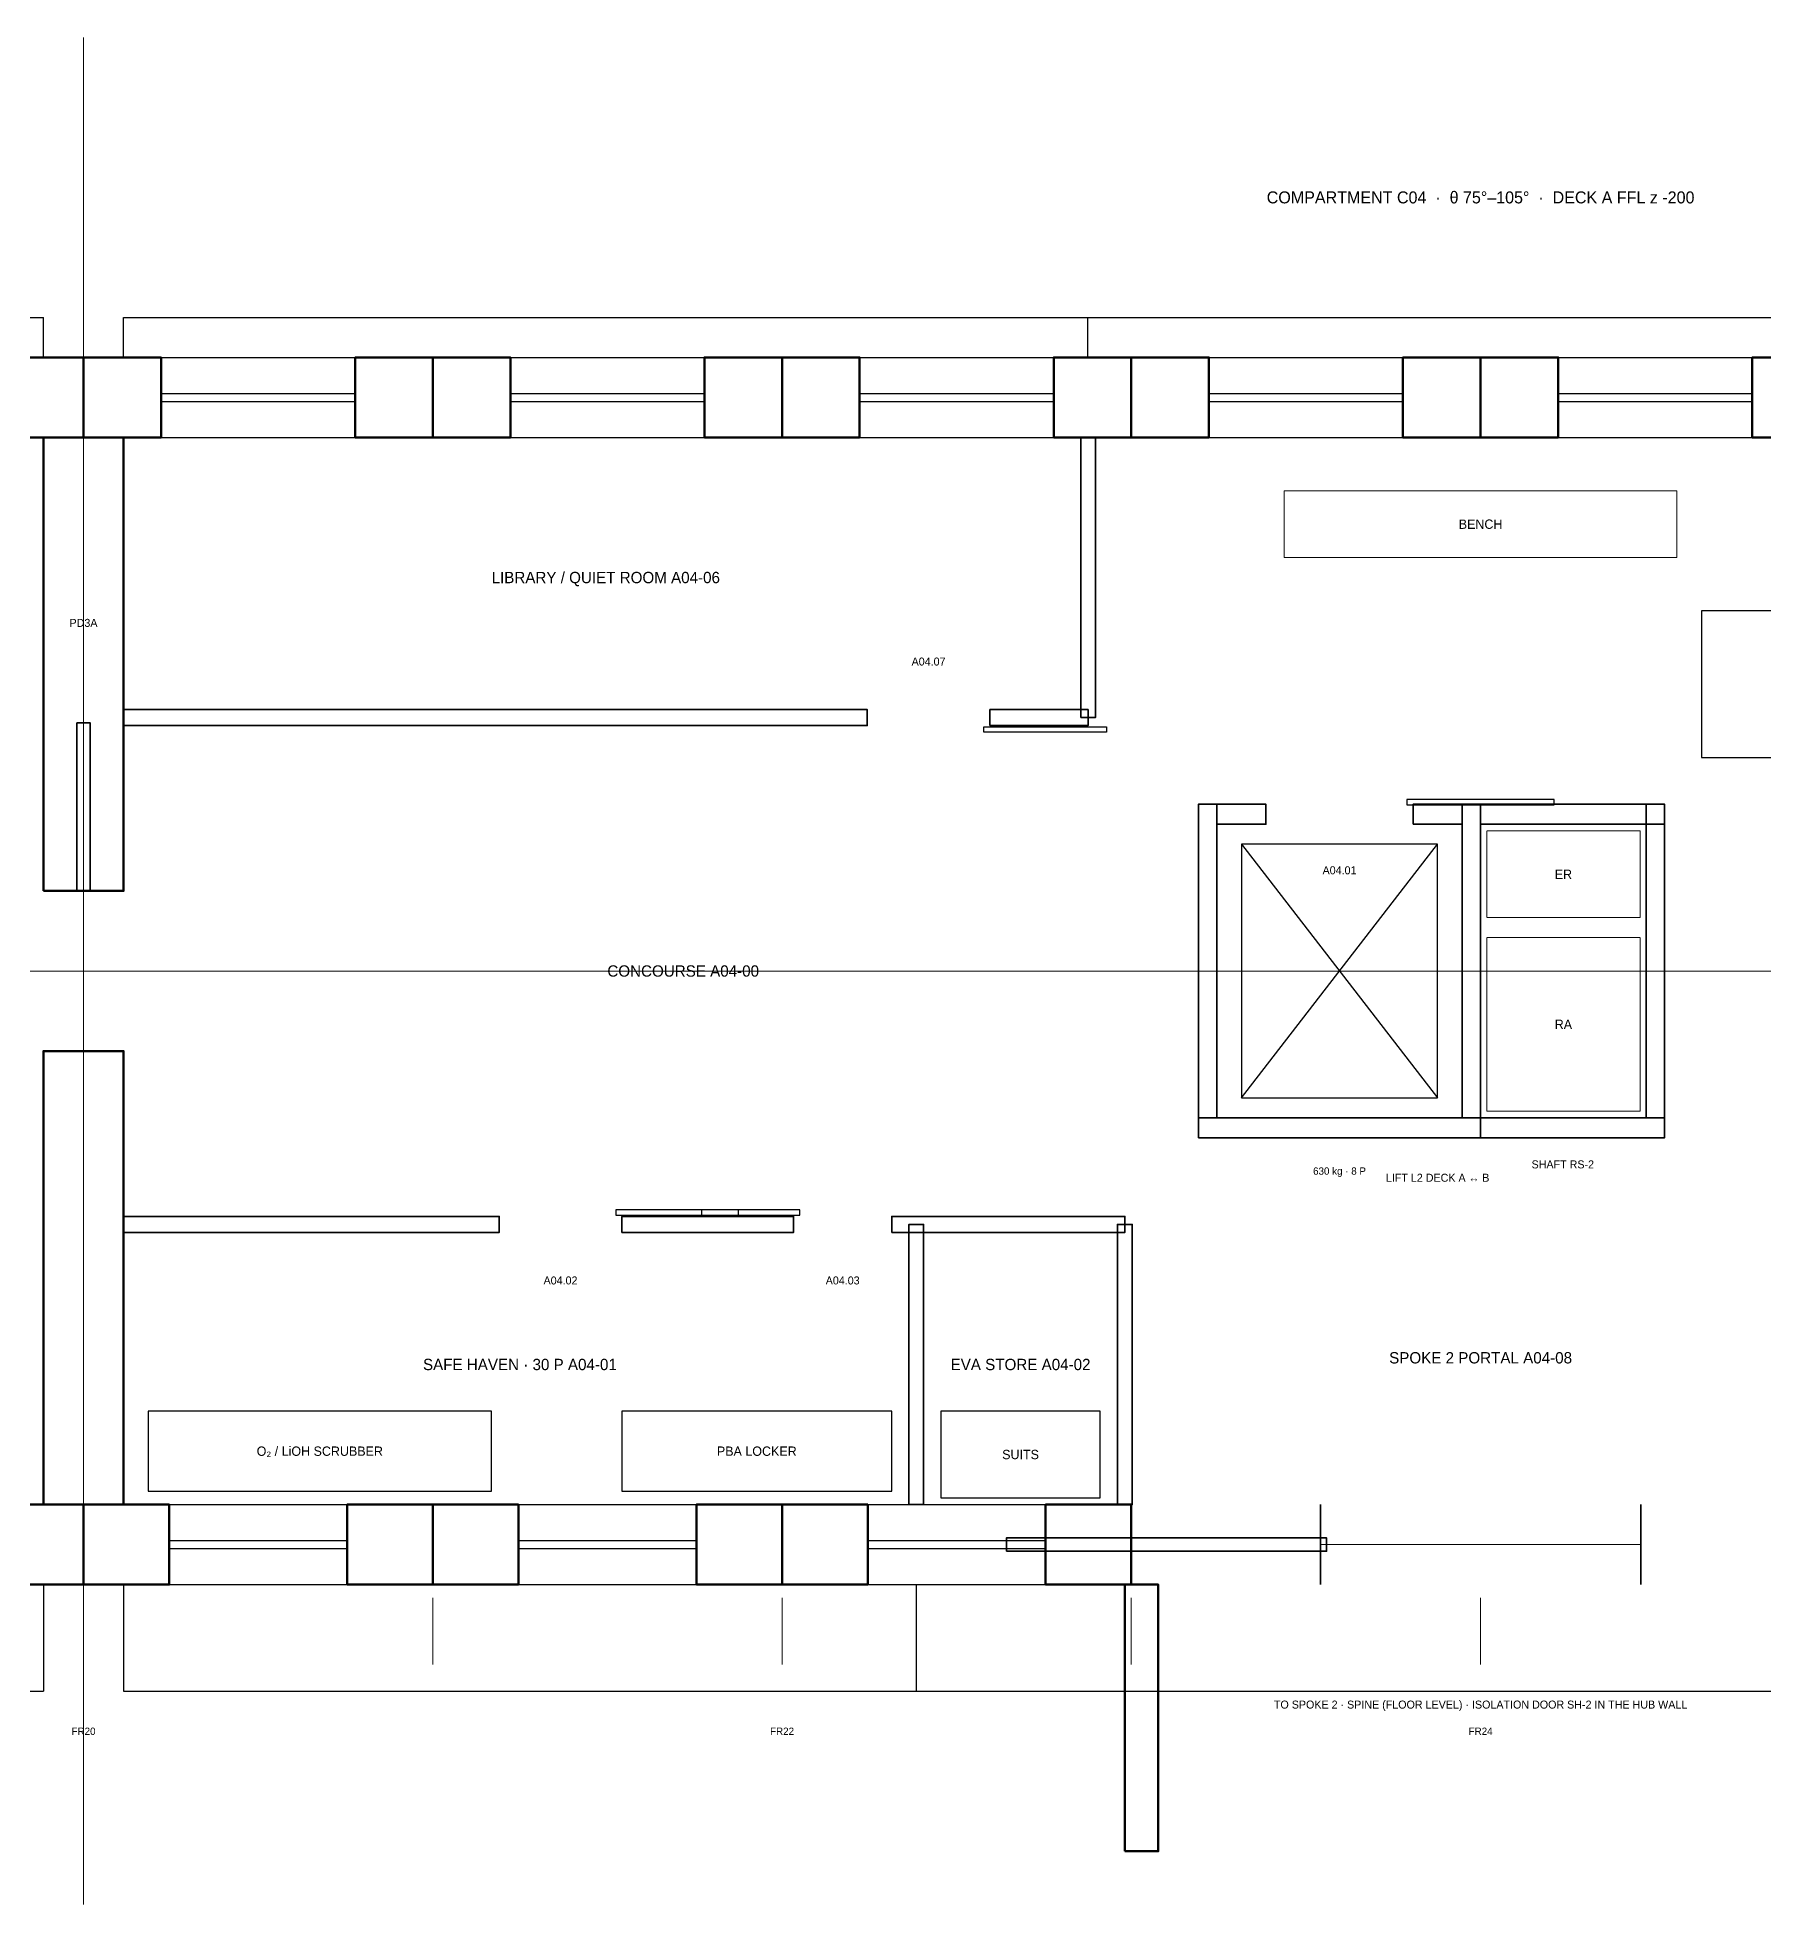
# Model space of a CAD drawing. Header units: millimetres. Extents: x 0 to 254927, y -7000 to 7000.
# Drawn here: x 64286 to 77225, y -7000 to 7000 of the extents above; entities that cross this region are included whole.
import ezdxf
from ezdxf.enums import TextEntityAlignment as Align

# ---------------------------------------------------------------- set-up
doc = ezdxf.new("R2010")
doc.units = ezdxf.units.MM
doc.linetypes.add('CENTER', pattern=[5.08, 3.175, -0.635, 0.635, -0.635])
doc.linetypes.add('DASHED', pattern=[1.524, 1.27, -0.254])
for name, color, linetype, lineweight in [('A-ANNO-DIMS', 2, 'CONTINUOUS', 18), ('A-ANNO-NOTE', 7, 'CONTINUOUS', 18), ('A-ANNO-TEXT', 7, 'CONTINUOUS', 25), ('A-CNTR', 9, 'CENTER', 13), ('A-DOOR', 3, 'CONTINUOUS', 25), ('A-DOOR-PRES', 1, 'CONTINUOUS', 35), ('A-EQPM', 30, 'CONTINUOUS', 25), ('A-EQPM-HIDN', 30, 'DASHED', 18), ('A-FLOR-STRS', 2, 'CONTINUOUS', 25), ('A-FURN', 8, 'CONTINUOUS', 18), ('A-GLAZ', 5, 'CONTINUOUS', 25), ('A-GRID', 9, 'CENTER', 18), ('A-HIDN', 8, 'DASHED', 18), ('A-WALL', 7, 'CONTINUOUS', 35), ('A-WALL-BHD', 7, 'CONTINUOUS', 50), ('A-WALL-PRHU', 7, 'CONTINUOUS', 70), ('A-WALL-SHFT', 7, 'CONTINUOUS', 35)]:
    doc.layers.add(name, color=color, linetype=linetype, lineweight=lineweight)
doc.styles.add('OpenSansCondensed-Light', font='OpenSansCondensed-Light.ttf')
doc.dimstyles.new('EZDXF', dxfattribs={"dimtxt": 0.25, "dimasz": 0.175, "dimexe": 0.375, "dimexo": 0.125, "dimgap": 0.1, "dimtad": 1, "dimlfac": 100, "dimzin": 12, "dimdsep": 46, "dimtxsty": 'OpenSansCondensed-Light', "dimblk": 'ARCHTICK', "dimcen": 2.5, "dimazin": 3, "dimtfac": 0.5, "dimtmove": 2, "dimatfit": 3})

# ---------------------------------------------------------------- blocks, each defined once
blk = doc.blocks.new('_ARCHTICK')
at = {"color": 0, "linetype": 'BYBLOCK', "const_width": 0.15}
blk.add_lwpolyline([(-0.5, -0.5), (0.5, 0.5)], dxfattribs=at)

msp = doc.modelspace()

# ---------------------------------------------------------------- linework, layer by layer
at = {"layer": 'A-ANNO-DIMS'}
for p, q in [((64631.85307, -4700), (64631.85307, -5200)), ((64631.85307, -4700), (64631.85307, -5200)), ((67249.84695, -4700), (67249.84695, -5200)), ((69867.84083, -4700), (69867.84083, -5200)), ((72485.83471, -4700), (72485.83471, -5200)), ((75103.82858, -4700), (75103.82858, -5200))]:
    msp.add_line(p, q, dxfattribs=at)
at = {"layer": 'A-CNTR'}
msp.add_line((0, 0), (254927.41229, 0), dxfattribs=at)
at = {"layer": 'A-DOOR'}
for p, q in [((70506.11772, 1840), (70506.11772, 1960)), ((71425.65989, 1840), (71425.65989, 1960)), ((73494.62978, 1115), (73494.62978, 1235)), ((74598.08039, 1115), (74598.08039, 1235)), ((67747.4912, -1960), (67747.4912, -1840)), ((68667.03338, -1960), (68667.03338, -1840)), ((69954.39242, -1960), (69954.39242, -1840)), ((70690.02616, -1960), (70690.02616, -1840))]:
    msp.add_line(p, q, dxfattribs=at)
for points in [[(71379.68279, 1830), (72299.22496, 1830), (72299.22496, 1790), (71379.68279, 1790)], [(74552.10328, 1245), (75655.55389, 1245), (75655.55389, 1285), (74552.10328, 1285)], [(68621.05627, -1830), (69540.59844, -1830), (69540.59844, -1790), (68621.05627, -1790)], [(69264.73579, -1830), (70000.36953, -1830), (70000.36953, -1790), (69264.73579, -1790)]]:
    msp.add_lwpolyline(points, close=True, dxfattribs=at)
at = {"layer": 'A-DOOR-PRES'}
for p, q in [((64331.85307, 600), (64931.85307, 600)), ((64331.85307, -600), (64931.85307, -600)), ((73903.82858, -4600), (73903.82858, -4000)), ((76303.82858, -4600), (76303.82858, -4000))]:
    msp.add_line(p, q, dxfattribs=at)
for points in [[(64581.85307, 600), (64681.85307, 600), (64681.85307, 1860), (64581.85307, 1860)], [(71549.80569, -4350), (73949.80569, -4350), (73949.80569, -4250), (71549.80569, -4250)]]:
    msp.add_lwpolyline(points, close=True, dxfattribs=at)
at = {"layer": 'A-EQPM'}
for p, q in [((73310.72135, -950), (74781.98882, 950)), ((73310.72135, 950), (74781.98882, -950))]:
    msp.add_line(p, q, dxfattribs=at)
for points in [[(73310.72135, -950), (74781.98882, -950), (74781.98882, 950), (73310.72135, 950)], [(65115.76151, -3900), (67690.47959, -3900), (67690.47959, -3300), (65115.76151, -3300)], [(68667.03338, -3900), (70690.02616, -3900), (70690.02616, -3300), (68667.03338, -3300)], [(71057.84302, -3950), (72253.25348, -3950), (72253.25348, -3300), (71057.84302, -3300)]]:
    msp.add_lwpolyline(points, close=True, dxfattribs=at)
at = {"layer": 'A-EQPM-HIDN'}
for points in [[(75149.80569, 400), (76299.23341, 400), (76299.23341, 1050), (75149.80569, 1050)], [(75149.80569, -1050), (76299.23341, -1050), (76299.23341, 250), (75149.80569, 250)]]:
    msp.add_lwpolyline(points, close=True, dxfattribs=at)
at = {"layer": 'A-FLOR-STRS'}
msp.add_lwpolyline([(76759.00449, 1600), (77862.4551, 1600), (77862.4551, 2700), (76759.00449, 2700)], close=True, dxfattribs=at)
at = {"layer": 'A-FURN'}
msp.add_lwpolyline([(73632.56111, 3100), (76575.09606, 3100), (76575.09606, 3600), (73632.56111, 3600)], close=True, dxfattribs=at)
at = {"layer": 'A-GLAZ'}
for p, q in [((65213.57728, 4600), (66668.12274, 4600)), ((67831.57116, 4600), (69286.11662, 4600)), ((70449.56504, 4600), (71904.11049, 4600)), ((73067.55892, 4600), (74522.10437, 4600)), ((75685.5528, 4600), (77140.09825, 4600)), ((65213.57728, 4330), (66668.12274, 4330)), ((65213.57728, 4270), (66668.12274, 4270)), ((67831.57116, 4330), (69286.11662, 4330)), ((67831.57116, 4270), (69286.11662, 4270)), ((70449.56504, 4330), (71904.11049, 4330)), ((70449.56504, 4270), (71904.11049, 4270)), ((73067.55892, 4330), (74522.10437, 4330)), ((73067.55892, 4270), (74522.10437, 4270)), ((75685.5528, 4330), (77140.09825, 4330)), ((75685.5528, 4270), (77140.09825, 4270)), ((65213.57728, 4000), (66668.12274, 4000)), ((67831.57116, 4000), (69286.11662, 4000)), ((70449.56504, 4000), (71904.11049, 4000)), ((73067.55892, 4000), (74522.10437, 4000)), ((75685.5528, 4000), (77140.09825, 4000)), ((65274.18334, -4000), (66607.51668, -4000)), ((67892.17722, -4000), (69225.51056, -4000)), ((70510.1711, -4000), (71843.50443, -4000)), ((65274.18334, -4270), (66607.51668, -4270)), ((65274.18334, -4330), (66607.51668, -4330)), ((67892.17722, -4270), (69225.51056, -4270)), ((67892.17722, -4330), (69225.51056, -4330)), ((70510.1711, -4270), (71843.50443, -4270)), ((70510.1711, -4330), (71843.50443, -4330)), ((65274.18334, -4600), (66607.51668, -4600)), ((67892.17722, -4600), (69225.51056, -4600)), ((70510.1711, -4600), (71843.50443, -4600))]:
    msp.add_line(p, q, dxfattribs=at)
at = {"layer": 'A-GRID'}
msp.add_line((64631.85307, -7000), (64631.85307, 7000), dxfattribs=at)
msp.add_line((64631.85307, -7000), (64631.85307, 7000), dxfattribs=at)
at = {"layer": 'A-HIDN'}
for p, q in [((64631.85307, -600), (64631.85307, 600)), ((73903.82858, -4300), (76303.82858, -4300))]:
    msp.add_line(p, q, dxfattribs=at)
at = {"layer": 'A-WALL'}
for points in [[(72106.1211, 1900), (72216.46616, 1900), (72216.46616, 4000), (72106.1211, 4000)], [(64931.85307, 1840), (70506.11772, 1840), (70506.11772, 1960), (64931.85307, 1960)], [(71425.65989, 1840), (72161.29363, 1840), (72161.29363, 1960), (71425.65989, 1960)], [(64931.85307, -1960), (67747.4912, -1960), (67747.4912, -1840), (64931.85307, -1840)], [(68667.03338, -1960), (69954.39242, -1960), (69954.39242, -1840), (68667.03338, -1840)], [(70690.02616, -1960), (72437.16192, -1960), (72437.16192, -1840), (70690.02616, -1840)], [(70818.76206, -4000), (70929.10712, -4000), (70929.10712, -1900), (70818.76206, -1900)], [(72381.98939, -4000), (72492.33445, -4000), (72492.33445, -1900), (72381.98939, -1900)]]:
    msp.add_lwpolyline(points, close=True, dxfattribs=at)
at = {"layer": 'A-WALL-BHD'}
for points in [[(64331.85307, 600), (64931.85307, 600), (64931.85307, 4000), (64331.85307, 4000)], [(64331.85307, -4000), (64931.85307, -4000), (64931.85307, -600), (64331.85307, -600)]]:
    msp.add_lwpolyline(points, close=True, dxfattribs=at)
at = {"layer": 'A-WALL-PRHU'}
for points in [[(62013.85919, 4000), (64631.85307, 4000), (64631.85307, 4600), (62013.85919, 4600)], [(64631.85307, 4000), (65213.57728, 4000), (65213.57728, 4600), (64631.85307, 4600)], [(66668.12274, 4000), (67249.84695, 4000), (67249.84695, 4600), (66668.12274, 4600)], [(67249.84695, 4000), (67831.57116, 4000), (67831.57116, 4600), (67249.84695, 4600)], [(69286.11662, 4000), (69867.84083, 4000), (69867.84083, 4600), (69286.11662, 4600)], [(69867.84083, 4000), (70449.56504, 4000), (70449.56504, 4600), (69867.84083, 4600)], [(71904.11049, 4000), (72485.83471, 4000), (72485.83471, 4600), (71904.11049, 4600)], [(72485.83471, 4000), (73067.55892, 4000), (73067.55892, 4600), (72485.83471, 4600)], [(74522.10437, 4000), (75103.82858, 4000), (75103.82858, 4600), (74522.10437, 4600)], [(75103.82858, 4000), (75685.5528, 4000), (75685.5528, 4600), (75103.82858, 4600)], [(77140.09825, 4000), (77721.82246, 4000), (77721.82246, 4600), (77140.09825, 4600)], [(63989.5228, -4600), (64631.85307, -4600), (64631.85307, -4000), (63989.5228, -4000)], [(64631.85307, -4600), (65274.18334, -4600), (65274.18334, -4000), (64631.85307, -4000)], [(66607.51668, -4600), (67249.84695, -4600), (67249.84695, -4000), (66607.51668, -4000)], [(67249.84695, -4600), (67892.17722, -4600), (67892.17722, -4000), (67249.84695, -4000)], [(69225.51056, -4600), (69867.84083, -4600), (69867.84083, -4000), (69225.51056, -4000)], [(69867.84083, -4600), (70510.1711, -4600), (70510.1711, -4000), (69867.84083, -4000)], [(71843.50443, -4600), (72485.83471, -4600), (72485.83471, -4000), (71843.50443, -4000)], [(72437.16192, -6600), (72687.16192, -6600), (72687.16192, -4600), (72437.16192, -4600)]]:
    msp.add_lwpolyline(points, close=True, dxfattribs=at)
at = {"layer": 'A-WALL-SHFT'}
for points in [[(72988.88159, -1100), (73126.81291, -1100), (73126.81291, 1250), (72988.88159, 1250)], [(73126.81291, 1100), (73494.62978, 1100), (73494.62978, 1250), (73126.81291, 1250)], [(74598.08039, 1100), (74965.89726, 1100), (74965.89726, 1250), (74598.08039, 1250)], [(74965.89726, -1100), (75103.82858, -1100), (75103.82858, 1250), (74965.89726, 1250)], [(75103.82858, 1100), (76483.14184, 1100), (76483.14184, 1250), (75103.82858, 1250)], [(76345.21052, -1100), (76483.14184, -1100), (76483.14184, 1250), (76345.21052, 1250)], [(72988.88159, -1250), (75103.82858, -1250), (75103.82858, -1100), (72988.88159, -1100)], [(75103.82858, -1250), (76483.14184, -1250), (76483.14184, -1100), (75103.82858, -1100)]]:
    msp.add_lwpolyline(points, close=True, dxfattribs=at)

# ---------------------------------------------------------------- texts
at = {"layer": 'A-ANNO-NOTE'}
for s, height, p in [('BENCH', 70, (75103.82858, 3350)), ('ER', 70, (75724.51955, 725)), ('RA', 70, (75724.51955, -400)), ('630 kg · 8 P', 55, (74046.35509, -1500)), ('LIFT L2 DECK A ↔ B', 60, (74781.98882, -1550)), ('SHAFT RS-2', 60, (75719.92184, -1450)), ('O₂ / LiOH SCRUBBER', 70, (66403.12055, -3600)), ('PBA LOCKER', 70, (69678.52977, -3600)), ('SUITS', 70, (71655.54825, -3625)), ('TO SPOKE 2 · SPINE (FLOOR LEVEL) · ISOLATION DOOR SH-2 IN THE HUB WALL', 60, (75103.82858, -5500)), ('FR20', 55, (64631.85307, -5700)), ('FR20', 55, (64631.85307, -5700)), ('FR22', 55, (69867.84083, -5700)), ('FR24', 55, (75103.82858, -5700))]:
    msp.add_text(s, height=height, dxfattribs=at).set_placement(p, align=Align.MIDDLE_CENTER)
at = {"layer": 'A-ANNO-TEXT'}
for s, height, p in [('COMPARTMENT C04  ·  θ 75°–105°  ·  DECK A FFL z -200', 90, (75103.82858, 5800)), ('LIBRARY / QUIET ROOM A04-06', 85, (68546.57335, 2950)), ('PD3A', 60, (64631.85307, 2610)), ('A04.07', 60, (70965.88881, 2320)), ('A04.01', 60, (74046.35509, 755)), ('CONCOURSE A04-00', 85, (69126.80446, 0)), ('A04.02', 60, (68207.26229, -2320)), ('A04.03', 60, (70322.20929, -2320)), ('SAFE HAVEN · 30 P A04-01', 85, (67902.89383, -2950)), ('EVA STORE A04-02', 85, (71655.54825, -2950)), ('SPOKE 2 PORTAL A04-08', 85, (75103.82858, -2900))]:
    msp.add_text(s, height=height, dxfattribs=at).set_placement(p, align=Align.MIDDLE_CENTER)

# ---------------------------------------------------------------- dimensions: what is measured, and where the dimension line sits
at = {"layer": 'A-ANNO-DIMS'}
for base, p1, p2 in [((43987.90205, 4900), (43987.90205, 4600), (64331.85307, 4600)), ((64931.85307, 4900), (64931.85307, 4600), (72161, 4600)), ((72161, 4900), (72161, 4600), (83104, 4600)), ((43987.90205, -5400), (43987.90205, -4600), (64331.85307, -4600)), ((64931.85307, -5400), (64931.85307, -4600), (70874, -4600)), ((70874, -5400), (70874, -4600), (72437, -4600)), ((72437, -5400), (72437, -4600), (77770, -4600))]:
    msp.add_linear_dim(base=base, p1=p1, p2=p2, dimstyle='EZDXF', dxfattribs=at).render()

doc.saveas('drawing.dxf')
